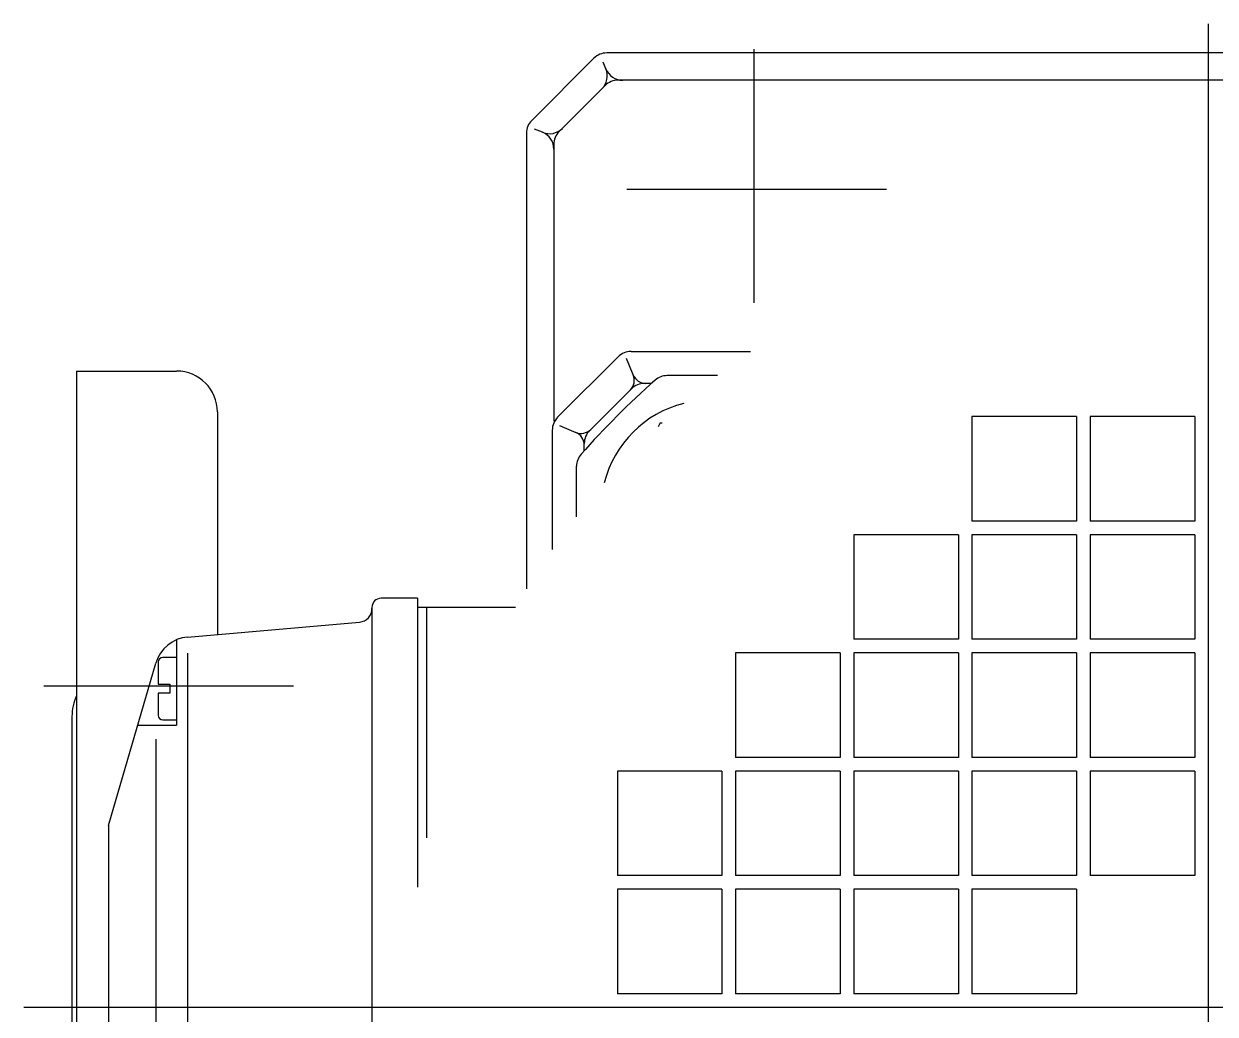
# Model space of a CAD drawing. Extents: x 226317 to 226469, y 8188101 to 8188260.
# Drawn here: x 226393.7747 to 226393.9057, y 8188235.8589 to 8188235.9678 of the extents above; entities that cross this region are included whole.
import ezdxf

# ---------------------------------------------------------------- set-up
doc = ezdxf.new("R2010")
doc.units = 0
doc.header["$LTSCALE"] = 15
doc.layers.get('0').update_dxf_attribs({"color": 250})
doc.layers.add('A-SANITARIOS', color=250, linetype='Continuous')

# ---------------------------------------------------------------- blocks, each defined once
blk = doc.blocks.new('BOMBAS-28.02.2025')
at = {"layer": 'A-SANITARIOS', "color": 8}
for p, q in [((4.387866207049228, -7.159061524085701, -9.61752527069772e-07), (4.387866207049228, -6.941757447086275, -9.61752527069772e-07)), ((4.387866207049228, -7.159061524085701, -9.61752527069772e-07), (4.387866207049228, -6.941757447086275, -9.61752527069772e-07)), ((4.4540356422076, -6.944961243309081, -9.61752527069772e-07), (4.321693845675327, -6.944961243309081, -9.61752527069772e-07)), ((4.4540356422076, -6.944961243309081, -9.61752527069772e-07), (4.321693845675327, -6.944961243309081, -9.61752527069772e-07)), ((4.337866208166815, -6.944563324563205, -9.61752527069772e-07), (4.337866208166815, -6.9724346017465, -9.61752527069772e-07)), ((4.337866208166815, -6.944563324563205, -9.61752527069772e-07), (4.337866208166815, -6.9724346017465, -9.61752527069772e-07)), ((4.320282007218339, -6.945548503659666, -9.61752527069772e-07), (4.313453231588937, -6.952377106063068, -9.61752527069772e-07)), ((4.320282007218339, -6.945548503659666, -9.61752527069772e-07), (4.313453231588937, -6.952377106063068, -9.61752527069772e-07)), ((4.32159915252123, -6.946726332418621, -9.61752527069772e-07), (4.321280832053162, -6.945957864634693, -9.61752527069772e-07)), ((4.32159915252123, -6.946726332418621, -9.61752527069772e-07), (4.321280832053162, -6.945957864634693, -9.61752527069772e-07)), ((4.452793455333449, -6.947961243800819, -9.61752527069772e-07), (4.322937008575536, -6.947961243800819, -9.61752527069772e-07)), ((4.452793455333449, -6.947961243800819, -9.61752527069772e-07), (4.322937008575536, -6.947961243800819, -9.61752527069772e-07)), ((4.321524581522681, -6.948548545129597, -9.61752527069772e-07), (4.316452975035645, -6.953620019368827, -9.61752527069772e-07)), ((4.321524581522681, -6.948548545129597, -9.61752527069772e-07), (4.316452975035645, -6.953620019368827, -9.61752527069772e-07)), ((4.314632975147106, -6.953693152405322, -9.61752527069772e-07), (4.313757144496776, -6.953330365009606, -9.61752527069772e-07)), ((4.314632975147106, -6.953693152405322, -9.61752527069772e-07), (4.313757144496776, -6.953330365009606, -9.61752527069772e-07)), ((4.312866207794286, -6.953789827413857, -9.61752527069772e-07), (4.312866207794286, -7.003928651101887, -9.61752527069772e-07)), ((4.312866207794286, -6.953789827413857, -9.61752527069772e-07), (4.312866207794286, -7.003928651101887, -9.61752527069772e-07)), ((4.315866208286025, -6.955032684840262, -9.61752527069772e-07), (4.315866208286025, -6.985471558757126, -9.61752527069772e-07)), ((4.315866208286025, -6.955032684840262, -9.61752527069772e-07), (4.315866208286025, -6.985471558757126, -9.61752527069772e-07)), ((4.323886959464289, -6.959961243905127, -9.61752527069772e-07), (4.3524506787071, -6.959961243905127, -9.61752527069772e-07)), ((4.323886959464289, -6.959961243905127, -9.61752527069772e-07), (4.3524506787071, -6.959961243905127, -9.61752527069772e-07)), ((4.324367430643179, -6.977797730825841, -9.61752527069772e-07), (4.33750317117665, -6.977797730825841, -9.61752527069772e-07)), ((4.324367430643179, -6.977797730825841, -9.61752527069772e-07), (4.33750317117665, -6.977797730825841, -9.61752527069772e-07)), ((4.316288974718191, -6.985048892907798, -9.61752527069772e-07), (4.322953835711814, -6.978384031914175, -9.61752527069772e-07)), ((4.316288974718191, -6.985048892907798, -9.61752527069772e-07), (4.322953835711814, -6.978384031914175, -9.61752527069772e-07)), ((4.324611107469536, -6.980385067872703, -9.61752527069772e-07), (4.323866330669262, -6.978587047196925, -9.61752527069772e-07)), ((4.324611107469536, -6.980385067872703, -9.61752527069772e-07), (4.323866330669262, -6.978587047196925, -9.61752527069772e-07)), ((4.263364742160775, -6.979961334727705, -9.61752527069772e-07), (4.274364740238525, -6.979961334727705, -9.61752527069772e-07)), ((4.263364742160775, -6.979961334727705, -9.61752527069772e-07), (4.263364742160775, -7.119961150921881, -9.61752527069772e-07)), ((4.263364742160775, -6.979961334727705, -9.61752527069772e-07), (4.274364740238525, -6.979961334727705, -9.61752527069772e-07)), ((4.263364742160775, -6.979961334727705, -9.61752527069772e-07), (4.263364742160775, -7.119961150921881, -9.61752527069772e-07)), ((4.333886961103417, -6.980461244471371, -9.61752527069772e-07), (4.328338377759792, -6.980461244471371, -9.61752527069772e-07)), ((4.333886961103417, -6.980461244471371, -9.61752527069772e-07), (4.328338377759792, -6.980461244471371, -9.61752527069772e-07)), ((4.324408790678717, -6.981897813268006, -9.61752527069772e-07), (4.319925070391037, -6.986381537280977, -9.61752527069772e-07)), ((4.324408790678717, -6.981897813268006, -9.61752527069772e-07), (4.319925070391037, -6.986381537280977, -9.61752527069772e-07)), ((4.326621087850071, -6.981311249546707, -9.61752527069772e-07), (4.325822018668987, -6.981311249546707, -9.61752527069772e-07)), ((4.326621087850071, -6.981311249546707, -9.61752527069772e-07), (4.325822018668987, -6.981311249546707, -9.61752527069772e-07)), ((4.278864741907455, -6.984461122192442, -9.61752527069772e-07), (4.278864741907455, -7.008939820341766, -9.61752527069772e-07)), ((4.278864741907455, -6.984461122192442, -9.61752527069772e-07), (4.278864741907455, -7.008939820341766, -9.61752527069772e-07)), ((4.316486195311882, -6.985958910547197, -9.61752527069772e-07), (4.318289967835881, -6.986706062220037, -9.61752527069772e-07)), ((4.316486195311882, -6.985958910547197, -9.61752527069772e-07), (4.318289967835881, -6.986706062220037, -9.61752527069772e-07)), ((4.327581886784174, -6.985661036334932, -9.61752527069772e-07), (4.327337558032013, -6.986084218136966, -9.61752527069772e-07)), ((4.327581886784174, -6.985661036334932, -9.61752527069772e-07), (4.327337558032013, -6.986084218136966, -9.61752527069772e-07)), ((4.327581782476045, -6.985661012120545, -9.61752527069772e-07), (4.327787347720005, -6.985661012120545, -9.61752527069772e-07)), ((4.327581782476045, -6.985661012120545, -9.61752527069772e-07), (4.327787347720005, -6.985661012120545, -9.61752527069772e-07)), ((4.373366207466461, -6.984961244277656, -9.61752527069772e-07), (4.361866206512786, -6.984961244277656, -9.61752527069772e-07)), ((4.361866206512786, -6.984961244277656, -9.61752527069772e-07), (4.361866206512786, -6.996461243368685, -9.61752527069772e-07)), ((4.373366207466461, -6.984961244277656, -9.61752527069772e-07), (4.361866206512786, -6.984961244277656, -9.61752527069772e-07)), ((4.361866206512786, -6.984961244277656, -9.61752527069772e-07), (4.361866206512786, -6.996461243368685, -9.61752527069772e-07)), ((4.373366207466461, -6.984961244277656, -9.61752527069772e-07), (4.373366207466461, -6.996461243368685, -9.61752527069772e-07)), ((4.373366207466461, -6.984961244277656, -9.61752527069772e-07), (4.373366207466461, -6.996461243368685, -9.61752527069772e-07)), ((4.374866206781007, -6.984961244277656, -9.61752527069772e-07), (4.374866206781007, -6.996461243368685, -9.61752527069772e-07)), ((4.386366207734682, -6.984961244277656, -9.61752527069772e-07), (4.374866206781007, -6.984961244277656, -9.61752527069772e-07)), ((4.374866206781007, -6.984961244277656, -9.61752527069772e-07), (4.374866206781007, -6.996461243368685, -9.61752527069772e-07)), ((4.386366207734682, -6.984961244277656, -9.61752527069772e-07), (4.374866206781007, -6.984961244277656, -9.61752527069772e-07)), ((4.386366207734682, -6.984961244277656, -9.61752527069772e-07), (4.386366207734682, -6.996461243368685, -9.61752527069772e-07)), ((4.386366207734682, -6.984961244277656, -9.61752527069772e-07), (4.386366207734682, -6.996461243368685, -9.61752527069772e-07)), ((4.315702878520824, -6.986462495289743, -9.61752527069772e-07), (4.315702878520824, -6.999598023481667, -9.61752527069772e-07)), ((4.315702878520824, -6.986462495289743, -9.61752527069772e-07), (4.315702878520824, -6.999598023481667, -9.61752527069772e-07)), ((4.319216304109432, -6.988716187886894, -9.61752527069772e-07), (4.319216304109432, -6.987917908467352, -9.61752527069772e-07)), ((4.319216304109432, -6.988716187886894, -9.61752527069772e-07), (4.319216304109432, -6.987917908467352, -9.61752527069772e-07)), ((4.318368157953955, -6.995979554019868, -9.61752527069772e-07), (4.318368157953955, -6.990432281978428, -9.61752527069772e-07)), ((4.318368157953955, -6.995979554019868, -9.61752527069772e-07), (4.318368157953955, -6.990432281978428, -9.61752527069772e-07)), ((4.373366207466461, -6.996461243368685, -9.61752527069772e-07), (4.361866206512786, -6.996461243368685, -9.61752527069772e-07)), ((4.373366207466461, -6.996461243368685, -9.61752527069772e-07), (4.361866206512786, -6.996461243368685, -9.61752527069772e-07)), ((4.386366207734682, -6.996461243368685, -9.61752527069772e-07), (4.374866206781007, -6.996461243368685, -9.61752527069772e-07)), ((4.386366207734682, -6.996461243368685, -9.61752527069772e-07), (4.374866206781007, -6.996461243368685, -9.61752527069772e-07)), ((4.36036620719824, -6.997961242683232, -9.61752527069772e-07), (4.348866208107211, -6.997961242683232, -9.61752527069772e-07)), ((4.348866208107211, -6.997961242683232, -9.61752527069772e-07), (4.348866208107211, -7.009461243636906, -9.61752527069772e-07)), ((4.36036620719824, -6.997961242683232, -9.61752527069772e-07), (4.348866208107211, -6.997961242683232, -9.61752527069772e-07)), ((4.348866208107211, -6.997961242683232, -9.61752527069772e-07), (4.348866208107211, -7.009461243636906, -9.61752527069772e-07)), ((4.36036620719824, -6.997961242683232, -9.61752527069772e-07), (4.36036620719824, -7.009461243636906, -9.61752527069772e-07)), ((4.36036620719824, -6.997961242683232, -9.61752527069772e-07), (4.36036620719824, -7.009461243636906, -9.61752527069772e-07)), ((4.373366207466461, -6.997961242683232, -9.61752527069772e-07), (4.361866206512786, -6.997961242683232, -9.61752527069772e-07)), ((4.361866206512786, -6.997961242683232, -9.61752527069772e-07), (4.361866206512786, -7.009461243636906, -9.61752527069772e-07)), ((4.373366207466461, -6.997961242683232, -9.61752527069772e-07), (4.361866206512786, -6.997961242683232, -9.61752527069772e-07)), ((4.361866206512786, -6.997961242683232, -9.61752527069772e-07), (4.361866206512786, -7.009461243636906, -9.61752527069772e-07)), ((4.373366207466461, -6.997961242683232, -9.61752527069772e-07), (4.373366207466461, -7.009461243636906, -9.61752527069772e-07)), ((4.373366207466461, -6.997961242683232, -9.61752527069772e-07), (4.373366207466461, -7.009461243636906, -9.61752527069772e-07)), ((4.386366207734682, -6.997961242683232, -9.61752527069772e-07), (4.374866206781007, -6.997961242683232, -9.61752527069772e-07)), ((4.374866206781007, -6.997961242683232, -9.61752527069772e-07), (4.374866206781007, -7.009461243636906, -9.61752527069772e-07)), ((4.386366207734682, -6.997961242683232, -9.61752527069772e-07), (4.374866206781007, -6.997961242683232, -9.61752527069772e-07)), ((4.374866206781007, -6.997961242683232, -9.61752527069772e-07), (4.374866206781007, -7.009461243636906, -9.61752527069772e-07)), ((4.386366207734682, -6.997961242683232, -9.61752527069772e-07), (4.386366207734682, -7.009461243636906, -9.61752527069772e-07)), ((4.386366207734682, -6.997961242683232, -9.61752527069772e-07), (4.386366207734682, -7.009461243636906, -9.61752527069772e-07)), ((4.300866207689978, -7.004961275495589, -9.61752527069772e-07), (4.296866207034327, -7.004961275495589, -9.61752527069772e-07)), ((4.300866207689978, -7.004961275495589, -9.61752527069772e-07), (4.296866207034327, -7.004961275495589, -9.61752527069772e-07)), ((4.300866207689978, -7.004961275495589, -9.61752527069772e-07), (4.300866207689978, -7.036732482723892, -9.61752527069772e-07)), ((4.300866207689978, -7.004961275495589, -9.61752527069772e-07), (4.300866207689978, -7.036732482723892, -9.61752527069772e-07)), ((4.295866206870414, -7.005961243994534, -9.61752527069772e-07), (4.295866206870414, -7.006086244247854, -9.61752527069772e-07)), ((4.295866206870414, -7.005961243994534, -9.61752527069772e-07), (4.295866206870414, -7.006086244247854, -9.61752527069772e-07)), ((4.295866206870414, -7.006086244247854, -9.61752527069772e-07), (4.295866206870414, -7.093836487270892, -9.61752527069772e-07)), ((4.295866206870414, -7.006086244247854, -9.61752527069772e-07), (4.295866206870414, -7.093836487270892, -9.61752527069772e-07)), ((4.311656002537347, -7.005961273796856, -9.61752527069772e-07), (4.300866207689978, -7.005961273796856, -9.61752527069772e-07)), ((4.311656002537347, -7.005961273796856, -9.61752527069772e-07), (4.300866207689978, -7.005961273796856, -9.61752527069772e-07)), ((4.301866207853891, -7.005961273796856, -9.61752527069772e-07), (4.301866207853891, -7.0313067631796, -9.61752527069772e-07)), ((4.301866207853891, -7.005961273796856, -9.61752527069772e-07), (4.301866207853891, -7.0313067631796, -9.61752527069772e-07)), ((4.275590327219106, -7.009224510751665, -9.61752527069772e-07), (4.294496030197479, -7.007580538280308, -9.61752527069772e-07)), ((4.275590327219106, -7.009224510751665, -9.61752527069772e-07), (4.294496030197479, -7.007580538280308, -9.61752527069772e-07)), ((4.274366208002903, -7.009530824609101, -9.61752527069772e-07), (4.274366208002903, -7.018898011185229, -9.61752527069772e-07)), ((4.274366208002903, -7.009530824609101, -9.61752527069772e-07), (4.274366208002903, -7.018898011185229, -9.61752527069772e-07)), ((4.36036620719824, -7.009461243636906, -9.61752527069772e-07), (4.348866208107211, -7.009461243636906, -9.61752527069772e-07)), ((4.36036620719824, -7.009461243636906, -9.61752527069772e-07), (4.348866208107211, -7.009461243636906, -9.61752527069772e-07)), ((4.373366207466461, -7.009461243636906, -9.61752527069772e-07), (4.361866206512786, -7.009461243636906, -9.61752527069772e-07)), ((4.373366207466461, -7.009461243636906, -9.61752527069772e-07), (4.361866206512786, -7.009461243636906, -9.61752527069772e-07)), ((4.386366207734682, -7.009461243636906, -9.61752527069772e-07), (4.374866206781007, -7.009461243636906, -9.61752527069772e-07)), ((4.386366207734682, -7.009461243636906, -9.61752527069772e-07), (4.374866206781007, -7.009461243636906, -9.61752527069772e-07)), ((4.275590573088266, -7.010976654477417, -9.61752527069772e-07), (4.275590573088266, -7.089256196282804, -9.61752527069772e-07)), ((4.275590573088266, -7.010976654477417, -9.61752527069772e-07), (4.275590573088266, -7.089256196282804, -9.61752527069772e-07)), ((4.347366206930019, -7.010961242951453, -9.61752527069772e-07), (4.33586620783899, -7.010961242951453, -9.61752527069772e-07)), ((4.33586620783899, -7.010961242951453, -9.61752527069772e-07), (4.33586620783899, -7.022461243905127, -9.61752527069772e-07)), ((4.347366206930019, -7.010961242951453, -9.61752527069772e-07), (4.33586620783899, -7.010961242951453, -9.61752527069772e-07)), ((4.33586620783899, -7.010961242951453, -9.61752527069772e-07), (4.33586620783899, -7.022461243905127, -9.61752527069772e-07)), ((4.347366206930019, -7.010961242951453, -9.61752527069772e-07), (4.347366206930019, -7.022461243905127, -9.61752527069772e-07)), ((4.347366206930019, -7.010961242951453, -9.61752527069772e-07), (4.347366206930019, -7.022461243905127, -9.61752527069772e-07)), ((4.36036620719824, -7.010961242951453, -9.61752527069772e-07), (4.348866208107211, -7.010961242951453, -9.61752527069772e-07)), ((4.348866208107211, -7.010961242951453, -9.61752527069772e-07), (4.348866208107211, -7.022461243905127, -9.61752527069772e-07)), ((4.36036620719824, -7.010961242951453, -9.61752527069772e-07), (4.348866208107211, -7.010961242951453, -9.61752527069772e-07)), ((4.348866208107211, -7.010961242951453, -9.61752527069772e-07), (4.348866208107211, -7.022461243905127, -9.61752527069772e-07)), ((4.36036620719824, -7.010961242951453, -9.61752527069772e-07), (4.36036620719824, -7.022461243905127, -9.61752527069772e-07)), ((4.36036620719824, -7.010961242951453, -9.61752527069772e-07), (4.36036620719824, -7.022461243905127, -9.61752527069772e-07)), ((4.373366207466461, -7.010961242951453, -9.61752527069772e-07), (4.361866206512786, -7.010961242951453, -9.61752527069772e-07)), ((4.361866206512786, -7.010961242951453, -9.61752527069772e-07), (4.361866206512786, -7.022461243905127, -9.61752527069772e-07)), ((4.373366207466461, -7.010961242951453, -9.61752527069772e-07), (4.361866206512786, -7.010961242951453, -9.61752527069772e-07)), ((4.361866206512786, -7.010961242951453, -9.61752527069772e-07), (4.361866206512786, -7.022461243905127, -9.61752527069772e-07)), ((4.373366207466461, -7.010961242951453, -9.61752527069772e-07), (4.373366207466461, -7.022461243905127, -9.61752527069772e-07)), ((4.373366207466461, -7.010961242951453, -9.61752527069772e-07), (4.373366207466461, -7.022461243905127, -9.61752527069772e-07)), ((4.386366207734682, -7.010961242951453, -9.61752527069772e-07), (4.374866206781007, -7.010961242951453, -9.61752527069772e-07)), ((4.374866206781007, -7.010961242951453, -9.61752527069772e-07), (4.374866206781007, -7.022461243905127, -9.61752527069772e-07)), ((4.386366207734682, -7.010961242951453, -9.61752527069772e-07), (4.374866206781007, -7.010961242951453, -9.61752527069772e-07)), ((4.374866206781007, -7.010961242951453, -9.61752527069772e-07), (4.374866206781007, -7.022461243905127, -9.61752527069772e-07)), ((4.386366207734682, -7.010961242951453, -9.61752527069772e-07), (4.386366207734682, -7.022461243905127, -9.61752527069772e-07)), ((4.386366207734682, -7.010961242951453, -9.61752527069772e-07), (4.386366207734682, -7.022461243905127, -9.61752527069772e-07)), ((4.266866207704879, -7.029961389489472, -9.61752527069772e-07), (4.272097962559201, -7.012086221016943, -9.61752527069772e-07)), ((4.266866207704879, -7.029961389489472, -9.61752527069772e-07), (4.272097962559201, -7.012086221016943, -9.61752527069772e-07)), ((4.272357907728292, -7.011968019418418, -9.61752527069772e-07), (4.272357907728292, -7.014398011378944, -9.61752527069772e-07)), ((4.272357907728292, -7.011968019418418, -9.61752527069772e-07), (4.272357907728292, -7.014398011378944, -9.61752527069772e-07)), ((4.274366208002903, -7.011468018405139, -9.61752527069772e-07), (4.272857906878926, -7.011468018405139, -9.61752527069772e-07)), ((4.274366208002903, -7.011468018405139, -9.61752527069772e-07), (4.272857906878926, -7.011468018405139, -9.61752527069772e-07)), ((4.259773431927897, -7.014605865813792, -9.61752527069772e-07), (4.287232418195345, -7.014605865813792, -9.61752527069772e-07)), ((4.259773431927897, -7.014605865813792, -9.61752527069772e-07), (4.287232418195345, -7.014605865813792, -9.61752527069772e-07)), ((4.272357907728292, -7.014398011378944, -9.61752527069772e-07), (4.273627928108908, -7.014398011378944, -9.61752527069772e-07)), ((4.272357907728292, -7.014398011378944, -9.61752527069772e-07), (4.273627928108908, -7.014398011378944, -9.61752527069772e-07)), ((4.273627928108908, -7.014398011378944, -9.61752527069772e-07), (4.273627928108908, -7.015398011542857, -9.61752527069772e-07)), ((4.273627928108908, -7.014398011378944, -9.61752527069772e-07), (4.273627928108908, -7.015398011542857, -9.61752527069772e-07)), ((4.273627928108908, -7.015398011542857, -9.61752527069772e-07), (4.272357907728292, -7.015398011542857, -9.61752527069772e-07)), ((4.272357907728292, -7.015398011542857, -9.61752527069772e-07), (4.272357907728292, -7.017828003503382, -9.61752527069772e-07)), ((4.273627928108908, -7.015398011542857, -9.61752527069772e-07), (4.272357907728292, -7.015398011542857, -9.61752527069772e-07)), ((4.272357907728292, -7.015398011542857, -9.61752527069772e-07), (4.272357907728292, -7.017828003503382, -9.61752527069772e-07)), ((4.262864743010141, -7.01796096842736, -9.61752527069772e-07), (4.262864743010141, -7.081961519084871, -9.61752527069772e-07)), ((4.262864743010141, -7.01796096842736, -9.61752527069772e-07), (4.262864743010141, -7.081961519084871, -9.61752527069772e-07)), ((4.272857906878926, -7.018328004516661, -9.61752527069772e-07), (4.274366208002903, -7.018328004516661, -9.61752527069772e-07)), ((4.272857906878926, -7.018328004516661, -9.61752527069772e-07), (4.274366208002903, -7.018328004516661, -9.61752527069772e-07)), ((4.270104244933464, -7.018898011185229, -9.61752527069772e-07), (4.274366208002903, -7.018898011185229, -9.61752527069772e-07)), ((4.270104244933464, -7.018898011185229, -9.61752527069772e-07), (4.274366208002903, -7.018898011185229, -9.61752527069772e-07)), ((4.27209814323578, -7.020464905537665, -9.61752527069772e-07), (4.27209814323578, -7.078949769027531, -9.61752527069772e-07)), ((4.27209814323578, -7.020464905537665, -9.61752527069772e-07), (4.27209814323578, -7.078949769027531, -9.61752527069772e-07)), ((4.347366206930019, -7.022461243905127, -9.61752527069772e-07), (4.33586620783899, -7.022461243905127, -9.61752527069772e-07)), ((4.347366206930019, -7.022461243905127, -9.61752527069772e-07), (4.33586620783899, -7.022461243905127, -9.61752527069772e-07)), ((4.36036620719824, -7.022461243905127, -9.61752527069772e-07), (4.348866208107211, -7.022461243905127, -9.61752527069772e-07)), ((4.36036620719824, -7.022461243905127, -9.61752527069772e-07), (4.348866208107211, -7.022461243905127, -9.61752527069772e-07)), ((4.373366207466461, -7.022461243905127, -9.61752527069772e-07), (4.361866206512786, -7.022461243905127, -9.61752527069772e-07)), ((4.373366207466461, -7.022461243905127, -9.61752527069772e-07), (4.361866206512786, -7.022461243905127, -9.61752527069772e-07)), ((4.386366207734682, -7.022461243905127, -9.61752527069772e-07), (4.374866206781007, -7.022461243905127, -9.61752527069772e-07)), ((4.386366207734682, -7.022461243905127, -9.61752527069772e-07), (4.374866206781007, -7.022461243905127, -9.61752527069772e-07)), ((4.334366206661798, -7.023961243219674, -9.61752527069772e-07), (4.322866209433414, -7.023961243219674, -9.61752527069772e-07)), ((4.322866209433414, -7.023961243219674, -9.61752527069772e-07), (4.322866209433414, -7.035461244173348, -9.61752527069772e-07)), ((4.334366206661798, -7.023961243219674, -9.61752527069772e-07), (4.322866209433414, -7.023961243219674, -9.61752527069772e-07)), ((4.322866209433414, -7.023961243219674, -9.61752527069772e-07), (4.322866209433414, -7.035461244173348, -9.61752527069772e-07)), ((4.334366206661798, -7.023961243219674, -9.61752527069772e-07), (4.334366206661798, -7.035461244173348, -9.61752527069772e-07)), ((4.334366206661798, -7.023961243219674, -9.61752527069772e-07), (4.334366206661798, -7.035461244173348, -9.61752527069772e-07)), ((4.347366206930019, -7.023961243219674, -9.61752527069772e-07), (4.33586620783899, -7.023961243219674, -9.61752527069772e-07)), ((4.33586620783899, -7.023961243219674, -9.61752527069772e-07), (4.33586620783899, -7.035461244173348, -9.61752527069772e-07)), ((4.347366206930019, -7.023961243219674, -9.61752527069772e-07), (4.33586620783899, -7.023961243219674, -9.61752527069772e-07)), ((4.33586620783899, -7.023961243219674, -9.61752527069772e-07), (4.33586620783899, -7.035461244173348, -9.61752527069772e-07)), ((4.347366206930019, -7.023961243219674, -9.61752527069772e-07), (4.347366206930019, -7.035461244173348, -9.61752527069772e-07)), ((4.347366206930019, -7.023961243219674, -9.61752527069772e-07), (4.347366206930019, -7.035461244173348, -9.61752527069772e-07)), ((4.36036620719824, -7.023961243219674, -9.61752527069772e-07), (4.348866208107211, -7.023961243219674, -9.61752527069772e-07)), ((4.348866208107211, -7.023961243219674, -9.61752527069772e-07), (4.348866208107211, -7.035461244173348, -9.61752527069772e-07)), ((4.36036620719824, -7.023961243219674, -9.61752527069772e-07), (4.348866208107211, -7.023961243219674, -9.61752527069772e-07)), ((4.348866208107211, -7.023961243219674, -9.61752527069772e-07), (4.348866208107211, -7.035461244173348, -9.61752527069772e-07)), ((4.36036620719824, -7.023961243219674, -9.61752527069772e-07), (4.36036620719824, -7.035461244173348, -9.61752527069772e-07)), ((4.36036620719824, -7.023961243219674, -9.61752527069772e-07), (4.36036620719824, -7.035461244173348, -9.61752527069772e-07)), ((4.373366207466461, -7.023961243219674, -9.61752527069772e-07), (4.361866206512786, -7.023961243219674, -9.61752527069772e-07)), ((4.361866206512786, -7.023961243219674, -9.61752527069772e-07), (4.361866206512786, -7.035461244173348, -9.61752527069772e-07)), ((4.373366207466461, -7.023961243219674, -9.61752527069772e-07), (4.361866206512786, -7.023961243219674, -9.61752527069772e-07)), ((4.361866206512786, -7.023961243219674, -9.61752527069772e-07), (4.361866206512786, -7.035461244173348, -9.61752527069772e-07)), ((4.373366207466461, -7.023961243219674, -9.61752527069772e-07), (4.373366207466461, -7.035461244173348, -9.61752527069772e-07)), ((4.373366207466461, -7.023961243219674, -9.61752527069772e-07), (4.373366207466461, -7.035461244173348, -9.61752527069772e-07)), ((4.374866206781007, -7.023961243219674, -9.61752527069772e-07), (4.374866206781007, -7.035461244173348, -9.61752527069772e-07)), ((4.386366207734682, -7.023961243219674, -9.61752527069772e-07), (4.374866206781007, -7.023961243219674, -9.61752527069772e-07)), ((4.374866206781007, -7.023961243219674, -9.61752527069772e-07), (4.374866206781007, -7.035461244173348, -9.61752527069772e-07)), ((4.386366207734682, -7.023961243219674, -9.61752527069772e-07), (4.374866206781007, -7.023961243219674, -9.61752527069772e-07)), ((4.386366207734682, -7.023961243219674, -9.61752527069772e-07), (4.386366207734682, -7.035461244173348, -9.61752527069772e-07)), ((4.386366207734682, -7.023961243219674, -9.61752527069772e-07), (4.386366207734682, -7.035461244173348, -9.61752527069772e-07)), ((4.266866207704879, -7.029961274005473, -9.61752527069772e-07), (4.266866207704879, -7.069961213506758, -9.61752527069772e-07)), ((4.266866207704879, -7.029961274005473, -9.61752527069772e-07), (4.266866207704879, -7.069961213506758, -9.61752527069772e-07)), ((4.334366206661798, -7.035461244173348, -9.61752527069772e-07), (4.322866209433414, -7.035461244173348, -9.61752527069772e-07)), ((4.334366206661798, -7.035461244173348, -9.61752527069772e-07), (4.322866209433414, -7.035461244173348, -9.61752527069772e-07)), ((4.347366206930019, -7.035461244173348, -9.61752527069772e-07), (4.33586620783899, -7.035461244173348, -9.61752527069772e-07)), ((4.347366206930019, -7.035461244173348, -9.61752527069772e-07), (4.33586620783899, -7.035461244173348, -9.61752527069772e-07)), ((4.36036620719824, -7.035461244173348, -9.61752527069772e-07), (4.348866208107211, -7.035461244173348, -9.61752527069772e-07)), ((4.36036620719824, -7.035461244173348, -9.61752527069772e-07), (4.348866208107211, -7.035461244173348, -9.61752527069772e-07)), ((4.373366207466461, -7.035461244173348, -9.61752527069772e-07), (4.361866206512786, -7.035461244173348, -9.61752527069772e-07)), ((4.373366207466461, -7.035461244173348, -9.61752527069772e-07), (4.361866206512786, -7.035461244173348, -9.61752527069772e-07)), ((4.386366207734682, -7.035461244173348, -9.61752527069772e-07), (4.374866206781007, -7.035461244173348, -9.61752527069772e-07)), ((4.386366207734682, -7.035461244173348, -9.61752527069772e-07), (4.374866206781007, -7.035461244173348, -9.61752527069772e-07)), ((4.334366206661798, -7.036961243487895, -9.61752527069772e-07), (4.322866209433414, -7.036961243487895, -9.61752527069772e-07)), ((4.322866209433414, -7.036961243487895, -9.61752527069772e-07), (4.322866209433414, -7.048461244441569, -9.61752527069772e-07)), ((4.334366206661798, -7.036961243487895, -9.61752527069772e-07), (4.322866209433414, -7.036961243487895, -9.61752527069772e-07)), ((4.322866209433414, -7.036961243487895, -9.61752527069772e-07), (4.322866209433414, -7.048461244441569, -9.61752527069772e-07)), ((4.334366206661798, -7.036961243487895, -9.61752527069772e-07), (4.334366206661798, -7.048461244441569, -9.61752527069772e-07)), ((4.334366206661798, -7.036961243487895, -9.61752527069772e-07), (4.334366206661798, -7.048461244441569, -9.61752527069772e-07)), ((4.33586620783899, -7.036961243487895, -9.61752527069772e-07), (4.33586620783899, -7.048461244441569, -9.61752527069772e-07)), ((4.347366206930019, -7.036961243487895, -9.61752527069772e-07), (4.33586620783899, -7.036961243487895, -9.61752527069772e-07)), ((4.33586620783899, -7.036961243487895, -9.61752527069772e-07), (4.33586620783899, -7.048461244441569, -9.61752527069772e-07)), ((4.347366206930019, -7.036961243487895, -9.61752527069772e-07), (4.33586620783899, -7.036961243487895, -9.61752527069772e-07)), ((4.347366206930019, -7.036961243487895, -9.61752527069772e-07), (4.347366206930019, -7.048461244441569, -9.61752527069772e-07)), ((4.347366206930019, -7.036961243487895, -9.61752527069772e-07), (4.347366206930019, -7.048461244441569, -9.61752527069772e-07)), ((4.348866208107211, -7.036961243487895, -9.61752527069772e-07), (4.348866208107211, -7.048461244441569, -9.61752527069772e-07)), ((4.36036620719824, -7.036961243487895, -9.61752527069772e-07), (4.348866208107211, -7.036961243487895, -9.61752527069772e-07)), ((4.348866208107211, -7.036961243487895, -9.61752527069772e-07), (4.348866208107211, -7.048461244441569, -9.61752527069772e-07)), ((4.36036620719824, -7.036961243487895, -9.61752527069772e-07), (4.348866208107211, -7.036961243487895, -9.61752527069772e-07)), ((4.36036620719824, -7.036961243487895, -9.61752527069772e-07), (4.36036620719824, -7.048461244441569, -9.61752527069772e-07)), ((4.36036620719824, -7.036961243487895, -9.61752527069772e-07), (4.36036620719824, -7.048461244441569, -9.61752527069772e-07)), ((4.361866206512786, -7.036961243487895, -9.61752527069772e-07), (4.361866206512786, -7.048461244441569, -9.61752527069772e-07)), ((4.373366207466461, -7.036961243487895, -9.61752527069772e-07), (4.361866206512786, -7.036961243487895, -9.61752527069772e-07)), ((4.361866206512786, -7.036961243487895, -9.61752527069772e-07), (4.361866206512786, -7.048461244441569, -9.61752527069772e-07)), ((4.373366207466461, -7.036961243487895, -9.61752527069772e-07), (4.361866206512786, -7.036961243487895, -9.61752527069772e-07)), ((4.373366207466461, -7.036961243487895, -9.61752527069772e-07), (4.373366207466461, -7.048461244441569, -9.61752527069772e-07)), ((4.373366207466461, -7.036961243487895, -9.61752527069772e-07), (4.373366207466461, -7.048461244441569, -9.61752527069772e-07)), ((4.334366206661798, -7.048461244441569, -9.61752527069772e-07), (4.322866209433414, -7.048461244441569, -9.61752527069772e-07)), ((4.334366206661798, -7.048461244441569, -9.61752527069772e-07), (4.322866209433414, -7.048461244441569, -9.61752527069772e-07)), ((4.347366206930019, -7.048461244441569, -9.61752527069772e-07), (4.33586620783899, -7.048461244441569, -9.61752527069772e-07)), ((4.347366206930019, -7.048461244441569, -9.61752527069772e-07), (4.33586620783899, -7.048461244441569, -9.61752527069772e-07)), ((4.36036620719824, -7.048461244441569, -9.61752527069772e-07), (4.348866208107211, -7.048461244441569, -9.61752527069772e-07)), ((4.36036620719824, -7.048461244441569, -9.61752527069772e-07), (4.348866208107211, -7.048461244441569, -9.61752527069772e-07)), ((4.373366207466461, -7.048461244441569, -9.61752527069772e-07), (4.361866206512786, -7.048461244441569, -9.61752527069772e-07)), ((4.373366207466461, -7.048461244441569, -9.61752527069772e-07), (4.361866206512786, -7.048461244441569, -9.61752527069772e-07)), ((4.518448971793987, -7.049961243756115, -9.61752527069772e-07), (4.257569332257845, -7.049961243756115, -9.61752527069772e-07)), ((4.518448971793987, -7.049961243756115, -9.61752527069772e-07), (4.257569332257845, -7.049961243756115, -9.61752527069772e-07))]:
    blk.add_line(p, q, dxfattribs=at)
for centre, radius, start, end in [((4.321693845675327, -6.946961243636906, -9.61752527069772e-07), 0.002, 89.99998185731002, 134.9951918599942), ((4.321693845675327, -6.946961243636906, -9.61752527069772e-07), 0.002, 89.99998185731002, 134.9951918599942), ((4.319749264628626, -6.947491851635277, -9.61752527069772e-07), 0.002, 315.0002377859355, 22.50001595944444), ((4.319749264628626, -6.947491851635277, -9.61752527069772e-07), 0.002, 315.0002377859355, 22.50001595944444), ((4.323444817797281, -6.945961275137961, -9.61752527069772e-07), 0.002, 202.5008651111398, 270.0006740542937), ((4.323444817797281, -6.945961275137961, -9.61752527069772e-07), 0.002, 202.5008651111398, 270.0006740542937), ((4.322937008575536, -6.949961244128644, -9.61752527069772e-07), 0.002, 89.99981793276994, 134.9991260484889), ((4.322937008575536, -6.949961244128644, -9.61752527069772e-07), 0.002, 89.99981793276994, 134.9991260484889), ((4.314865230233409, -6.9537897342816, -9.61752527069772e-07), 0.002, 134.9992528297655, 180.0003090660599), ((4.314865230233409, -6.9537897342816, -9.61752527069772e-07), 0.002, 134.9992528297655, 180.0003090660599), ((4.315396480844356, -6.951844667084515, -9.61752527069772e-07), 0.002, 247.504653028552, 315.0027438662729), ((4.315396480844356, -6.951844667084515, -9.61752527069772e-07), 0.002, 247.504653028552, 315.0027438662729), ((4.313865718082525, -6.955540130846202, -9.61752527069772e-07), 0.002, 359.9997229504518, 67.49308802399526), ((4.313865718082525, -6.955540130846202, -9.61752527069772e-07), 0.002, 359.9997229504518, 67.49308802399526), ((4.317865474731661, -6.95503265503794, -9.61752527069772e-07), 0.002, 134.9995260105073, 180.0004181356433), ((4.317865474731661, -6.95503265503794, -9.61752527069772e-07), 0.002, 134.9995260105073, 180.0004181356433), ((4.324367430643179, -6.979797731153667, -9.61752527069772e-07), 0.002, 89.99353394527543, 134.9999999245364), ((4.324367430643179, -6.979797731153667, -9.61752527069772e-07), 0.002, 89.99353394527543, 134.9999999245364), ((4.274366208002903, -6.984461122192442, -9.61752527069772e-07), 0.004499994, 359.9999641415069, 89.99994791980758), ((4.274366208002903, -6.984461122192442, -9.61752527069772e-07), 0.004499994, 359.9999641415069, 89.99994791980758), ((4.323224362567998, -6.980959321372211, -9.61752527069772e-07), 0.0015, 314.9998378286336, 22.50035395603336), ((4.323224362567998, -6.980959321372211, -9.61752527069772e-07), 0.0015, 314.9998378286336, 22.50035395603336), ((4.325996090308763, -6.97981125023216, -9.61752527069772e-07), 0.0015, 202.5002639118365, 269.9998540047065), ((4.325996090308763, -6.97981125023216, -9.61752527069772e-07), 0.0015, 202.5002639118365, 269.9998540047065), ((4.328338377759792, -6.982461242936552, -9.61752527069772e-07), 0.002, 89.99997502712085, 131.4096158950825), ((4.328338377759792, -6.982461242936552, -9.61752527069772e-07), 0.002, 89.99997502712085, 131.4096158950825), ((4.387867916957475, -7.049961243756115, -9.61752527069772e-07), 0.092, 131.409669788952, 138.5904808172768), ((4.387867916957475, -7.049961243756115, -9.61752527069772e-07), 0.092, 131.409669788952, 138.5904808172768), ((4.325822018668987, -6.983311249874532, -9.61752527069772e-07), 0.002, 90.00036392101674, 135.0002740084836), ((4.325822018668987, -6.983311249874532, -9.61752527069772e-07), 0.002, 90.00036392101674, 135.0002740084836), ((4.333066402585246, -6.995161072351038, -9.61752527069772e-07), 0.012, 103.976754960431, 166.0228559453421), ((4.333066402585246, -6.995161072351038, -9.61752527069772e-07), 0.012, 103.976754960431, 166.0228559453421), ((4.317702146829106, -6.986462495289743, -9.61752527069772e-07), 0.002, 135.000058786177, 180.0001861226549), ((4.317702146829106, -6.986462495289743, -9.61752527069772e-07), 0.002, 135.000058786177, 180.0001861226549), ((4.318863520980813, -6.985320038162172, -9.61752527069772e-07), 0.0015, 247.4995721628931, 314.9993458021514), ((4.318863520980813, -6.985320038162172, -9.61752527069772e-07), 0.0015, 247.4995721628931, 314.9993458021514), ((4.317715574637987, -6.988091674633324, -9.61752527069772e-07), 0.0015, 359.9998721473965, 67.50041001834052), ((4.317715574637987, -6.988091674633324, -9.61752527069772e-07), 0.0015, 359.9998721473965, 67.50041001834052), ((4.321215572417714, -6.98791781719774, -9.61752527069772e-07), 0.002, 135.0003319633814, 180.0000219846714), ((4.321215572417714, -6.98791781719774, -9.61752527069772e-07), 0.002, 135.0003319633814, 180.0000219846714), ((4.320368162007071, -6.990432281978428, -9.61752527069772e-07), 0.002, 138.5903989979084, 179.9999780153286), ((4.320368162007071, -6.990432281978428, -9.61752527069772e-07), 0.002, 138.5903989979084, 179.9999780153286), ((4.296866207034327, -7.005961243994534, -9.61752527069772e-07), 0.001, 90.00002689386986, 180.0000219846714), ((4.296866207034327, -7.005961243994534, -9.61752527069772e-07), 0.001, 90.00002689386986, 180.0000219846714), ((4.294366207555868, -7.006086244247854, -9.61752527069772e-07), 0.0015, 274.9695540019464, 0), ((4.294366207555868, -7.006086244247854, -9.61752527069772e-07), 0.0015, 274.9695540019464, 0), ((4.275937006459571, -7.013209565542638, -9.61752527069772e-07), 0.003999999000000001, 94.96978494782978, 163.6868489980648), ((4.275937006459571, -7.013209565542638, -9.61752527069772e-07), 0.003999999000000001, 94.96978494782978, 163.6868489980648), ((4.272857906878926, -7.011968019418418, -9.61752527069772e-07), 0.0005, 90.0000298820776, 179.9999641415069), ((4.272857906878926, -7.011968019418418, -9.61752527069772e-07), 0.0005, 90.0000298820776, 179.9999641415069), ((4.268366207019426, -7.01796096842736, -9.61752527069772e-07), 0.005499992, 155.4168561150871, 179.9999641415069), ((4.268366207019426, -7.01796096842736, -9.61752527069772e-07), 0.005499992, 155.4168561150871, 179.9999641415069), ((4.272857906878926, -7.01782803516835, -9.61752527069772e-07), 0.0005, 180.0000219846714, 269.9999839917441), ((4.272857906878926, -7.01782803516835, -9.61752527069772e-07), 0.0005, 180.0000219846714, 269.9999839917441)]:
    blk.add_arc(centre, radius, start, end, dxfattribs=at)

msp = doc.modelspace()

# ---------------------------------------------------------------- block references
msp.add_blockref('BOMBAS-28.02.2025', (226389.5170881864, 8188242.909606731))

doc.saveas('drawing.dxf')
